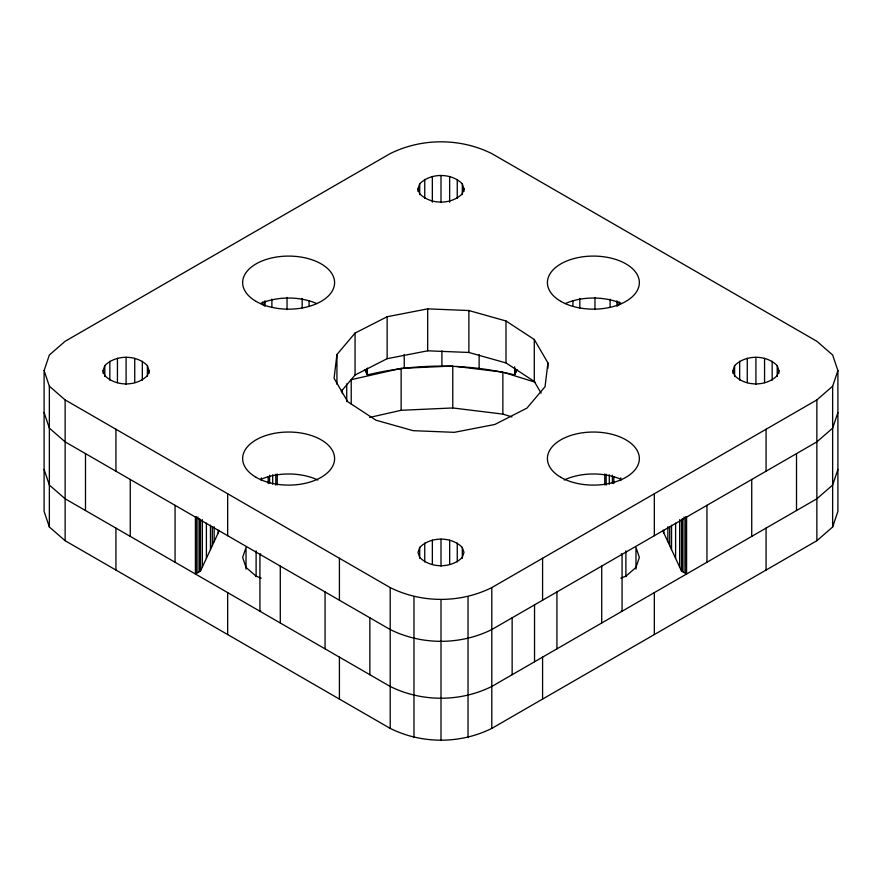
<?xml version="1.0" encoding="UTF-8"?>
<svg xmlns="http://www.w3.org/2000/svg" width="882" height="882" viewBox="0 0 882 882"><rect width="100%" height="100%" fill="white"/><g stroke="black" fill="none" stroke-linecap="round" stroke-linejoin="round"><path stroke-width="1.32" d="M336.946 354.509L334.069 378.29L347.706 401.696L375.997 420.218L413.118 430.67L454.318 432.334L494.857 424.463L526.94 408.123L545.054 386.702L547.92 362.91L534.294 339.504L505.992 320.982L468.882 310.53L427.682 308.865L387.132 316.737L355.06 333.076L336.946 354.509L336.946 384.276M44.1 370.605L49.359 354.994L65.136 341.279L390.208 153.6C421.794 137.89 460.206 137.89 491.792 153.6L816.864 341.279L832.641 354.994L837.9 370.605L837.9 511.395L832.641 527.006L816.864 540.721L491.792 728.4C460.206 744.11 421.794 744.11 390.208 728.4L65.136 540.721L49.359 527.006L44.1 511.395L44.1 370.605L49.359 386.206L49.359 527.006M103.106 373.318L103.106 370.605L104.793 365.611C115.696 354.52 136.489 354.52 147.393 365.611L149.069 370.605L149.069 373.318M149.069 370.605L147.393 375.6C136.489 386.691 115.696 386.691 104.793 375.6L103.106 370.605M418.013 191.504L418.013 188.792L419.7 183.809C430.603 172.718 451.397 172.718 462.3 183.809L463.976 188.792L463.976 191.504M463.976 188.792L462.3 193.786C451.397 204.878 430.603 204.878 419.7 193.786L418.013 188.792M419.711 547.424L418.024 552.419L419.7 557.413C430.603 568.504 451.397 568.504 462.3 557.413L463.987 552.419L462.3 547.424C451.397 536.344 430.603 536.344 419.711 547.424L419.711 558.251M732.931 373.318L732.931 370.605L734.618 365.611C745.522 354.52 766.315 354.531 777.218 365.611L778.894 370.605L778.894 373.318M778.894 370.605L777.218 375.6C766.315 386.691 745.522 386.691 734.618 375.6L732.931 370.605M832.641 527.006L832.641 386.206L837.9 370.605M837.9 412.544L832.641 428.156L816.864 441.871L491.792 629.55C460.206 645.249 421.794 645.249 390.208 629.55L65.136 441.871L49.359 428.156L44.1 412.544M837.9 469.456L832.641 485.056L816.864 498.782L491.792 686.461C460.206 702.16 421.794 702.16 390.208 686.461L65.136 498.782L49.359 485.056L44.1 469.456M196.212 573.532L196.212 516.632L195.418 517.084L195.418 573.995L200.49 571.062L219.364 530.402M364.95 369.668L367.375 374.905C415.62 363.197 466.38 363.197 514.625 374.905L517.05 369.668M341.257 391.343L355.06 375.015L387.132 358.687L427.682 350.815L468.882 352.469L505.992 362.932L534.294 381.454L541.107 393.152M49.359 386.206L65.136 399.921L390.208 587.599C421.794 603.31 460.206 603.31 491.792 587.599L816.864 399.921L832.641 386.206M260.719 553.874L259.925 554.337L259.925 611.237L260.719 610.785M620.818 578.14L625.889 576.2L635.977 567.413L639.351 557.424L635.977 547.435L635.977 569.088M511.924 416.921L502.861 414.099L452.775 407.958L452.775 366.008L401.134 368.356L351.223 379.679L351.223 404.033M369.613 417.451L401.134 410.295L452.775 407.958M456.832 366.515L502.861 372.149L502.861 414.099M504.162 372.557L535.22 382.226M261.182 578.14L256.111 576.2L246.023 567.413L242.649 557.424L246.023 547.435L246.023 569.088M662.636 530.402L681.51 571.062L686.582 573.995L686.582 517.084L685.788 516.632L685.788 573.532M621.281 553.874L622.075 554.337L622.075 611.237L621.281 610.785M816.864 399.921L816.864 540.721M796.512 453.624L796.512 510.535M777.218 365.611L777.218 376.438M772.169 361.223L772.169 380.164M766.072 429.247L766.072 471.197M766.072 528.097L766.072 570.048M764.562 358.312L764.562 382.667M755.918 357.342L755.918 384.398M751.729 479.477L751.729 536.388M747.263 358.312L747.263 382.667M739.667 361.223L739.667 380.164M734.618 365.611L734.618 376.438M706.945 505.331L706.945 562.242M684.046 516.973L684.046 572.528M682.304 518.682L682.304 571.514M681.51 519.575L681.51 571.062M679.658 519.663L679.658 567.082M675.601 523.114L675.601 558.339M671.544 525.209L671.544 549.596M669.703 526.653L669.703 545.616M667.85 526.741L667.85 541.647M663.793 530.192L663.793 532.904M654.334 493.766L654.334 535.716M654.334 592.616L654.334 634.566M625.889 550.842L625.889 576.541M620.707 477.846L620.707 480.558M619.528 302.03L619.528 304.742M617.786 301.688L617.786 305.756M616.992 300.795L616.992 306.208M613.828 476.776L613.828 483.557M612.406 475.211L612.406 483.336M610.101 299.141L610.101 307.278M609.286 474.725L609.286 484.207M606.166 474.24L606.166 485.078M604.743 474.02L604.743 484.857M601.711 566.09L601.711 622.99M594.964 297.421L594.964 309.615M579.816 298.414L579.816 307.895M572.925 300.828L572.925 306.252M556.928 591.943L556.928 648.843M547.92 362.91L547.92 368.323M542.584 558.284L542.584 600.223M542.584 657.134L542.584 699.073M534.536 604.876L534.536 661.776M534.294 339.504L534.294 381.454M515.838 369.58L515.838 372.292M515.011 368.665L515.011 374.089M514.625 366.78L514.625 374.905M512.144 617.797L512.144 674.708M505.992 320.982L505.992 362.932M491.792 587.599L491.792 728.4M479.124 354.619L479.124 368.158M468.882 310.53L468.882 352.469M468.033 596.717L468.033 737.506M462.3 183.809L462.3 194.624M462.3 547.424L462.3 558.251M457.251 179.41L457.251 198.362M457.251 543.036L457.251 561.977M449.644 176.499L449.644 202.21M449.655 540.126L449.655 564.48M441.904 350.882L441.904 365.787M441 175.529L441 202.595M441 539.156L441 566.211M441 599.749L441 740.549M432.345 176.499L432.345 202.21M432.356 540.126L432.356 564.48M427.682 308.865L427.682 350.815M424.749 179.41L424.749 198.362M424.749 543.036L424.749 561.977M419.7 183.809L419.7 194.624M413.967 596.717L413.967 737.506M404.232 354.421L404.232 367.959M401.134 368.356L401.134 410.295M390.208 587.599L390.208 728.4M387.132 316.737L387.132 358.687M369.856 617.797L369.856 674.708M367.375 368.125L367.375 374.905M366.989 368.665L366.989 374.089M366.162 369.58L366.162 372.292M355.06 333.076L355.06 375.015M346.714 383.946L346.714 401.531M342.315 389.623L342.315 393.681M339.416 558.284L339.416 600.223M339.416 657.134L339.416 699.073M325.072 591.943L325.072 648.843M309.075 300.828L309.075 306.252M302.184 298.414L302.184 307.895M287.036 297.421L287.036 309.615M280.289 566.09L280.289 622.99M277.235 474.02L277.235 484.868M275.812 474.24L275.812 485.078M272.703 474.725L272.703 484.207M271.899 299.141L271.899 307.278M269.583 475.211L269.583 483.336M268.172 476.776L268.172 483.557M265.008 300.795L265.008 306.208M264.214 301.688L264.214 305.756M262.472 302.03L262.472 304.742M261.293 477.846L261.293 480.558M256.111 550.842L256.111 576.541M227.666 493.766L227.666 535.716M227.666 592.616L227.666 634.566M218.207 530.192L218.207 532.904M214.15 526.741L214.15 541.647M212.297 526.653L212.297 545.616M210.456 525.209L210.456 549.596M206.399 523.114L206.399 558.339M202.342 519.663L202.342 567.082M200.49 519.575L200.49 571.062M199.696 518.682L199.696 571.514M197.954 516.973L197.954 572.528M175.055 505.331L175.055 562.242M147.393 365.611L147.393 376.438M142.344 361.223L142.344 380.164M134.737 358.312L134.737 382.667M130.271 479.477L130.271 536.388M126.093 357.342L126.093 384.398M117.438 358.312L117.438 382.667M115.928 429.247L115.928 471.197M115.928 528.097L115.928 570.048M109.842 361.223L109.842 380.164M104.793 365.611L104.793 376.438M85.488 453.624L85.488 510.535M65.136 399.921L65.136 540.721M564.204 480.006A45.974 26.537 0 0 1 621.358 479.466M565.395 303.518A45.974 26.537 0 0 1 621.358 303.518M260.642 479.466A45.974 26.537 0 0 1 317.796 480.006M260.642 303.518A45.974 26.537 0 0 1 316.605 303.518M256.111 301.39A45.974 26.537 0 0 0 333.032 289.494A45.974 26.537 0 0 0 276.728 256.993A45.974 26.537 0 0 0 256.111 301.39M256.111 477.338A45.974 26.537 0 0 0 333.032 465.442A45.974 26.537 0 0 0 276.728 432.941A45.974 26.537 0 0 0 256.111 477.338M560.875 301.39A45.974 26.537 0 0 0 637.785 289.494A45.974 26.537 0 0 0 581.481 256.993A45.974 26.537 0 0 0 560.875 301.39M560.875 477.338A45.974 26.537 0 0 0 637.785 465.442A45.974 26.537 0 0 0 581.481 432.941A45.974 26.537 0 0 0 560.875 477.338"/></g></svg>
